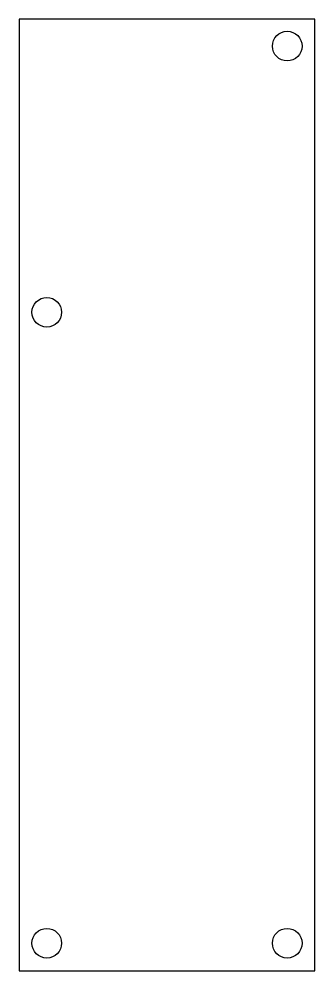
# Model space of a CAD drawing. Header units: millimetres. Extents: x 0 to 32, y 0 to 103.
import ezdxf

# ---------------------------------------------------------------- set-up
doc = ezdxf.new("R2010")
doc.units = ezdxf.units.MM

msp = doc.modelspace()

# ---------------------------------------------------------------- linework, layer by layer
at = {"color": 7, "linetype": 'Continuous', "lineweight": 25}
for p, q in [((32, 103), (0, 103)), ((0, 103), (0, 0)), ((32, 0), (32, 103)), ((0, 0), (32, 0))]:
    msp.add_line(p, q, dxfattribs=at)
for centre in [(29, 100.07), (3, 71.27), (3, 3), (29, 3)]:
    msp.add_circle(centre, 1.6, dxfattribs=at)

doc.saveas('drawing.dxf')
